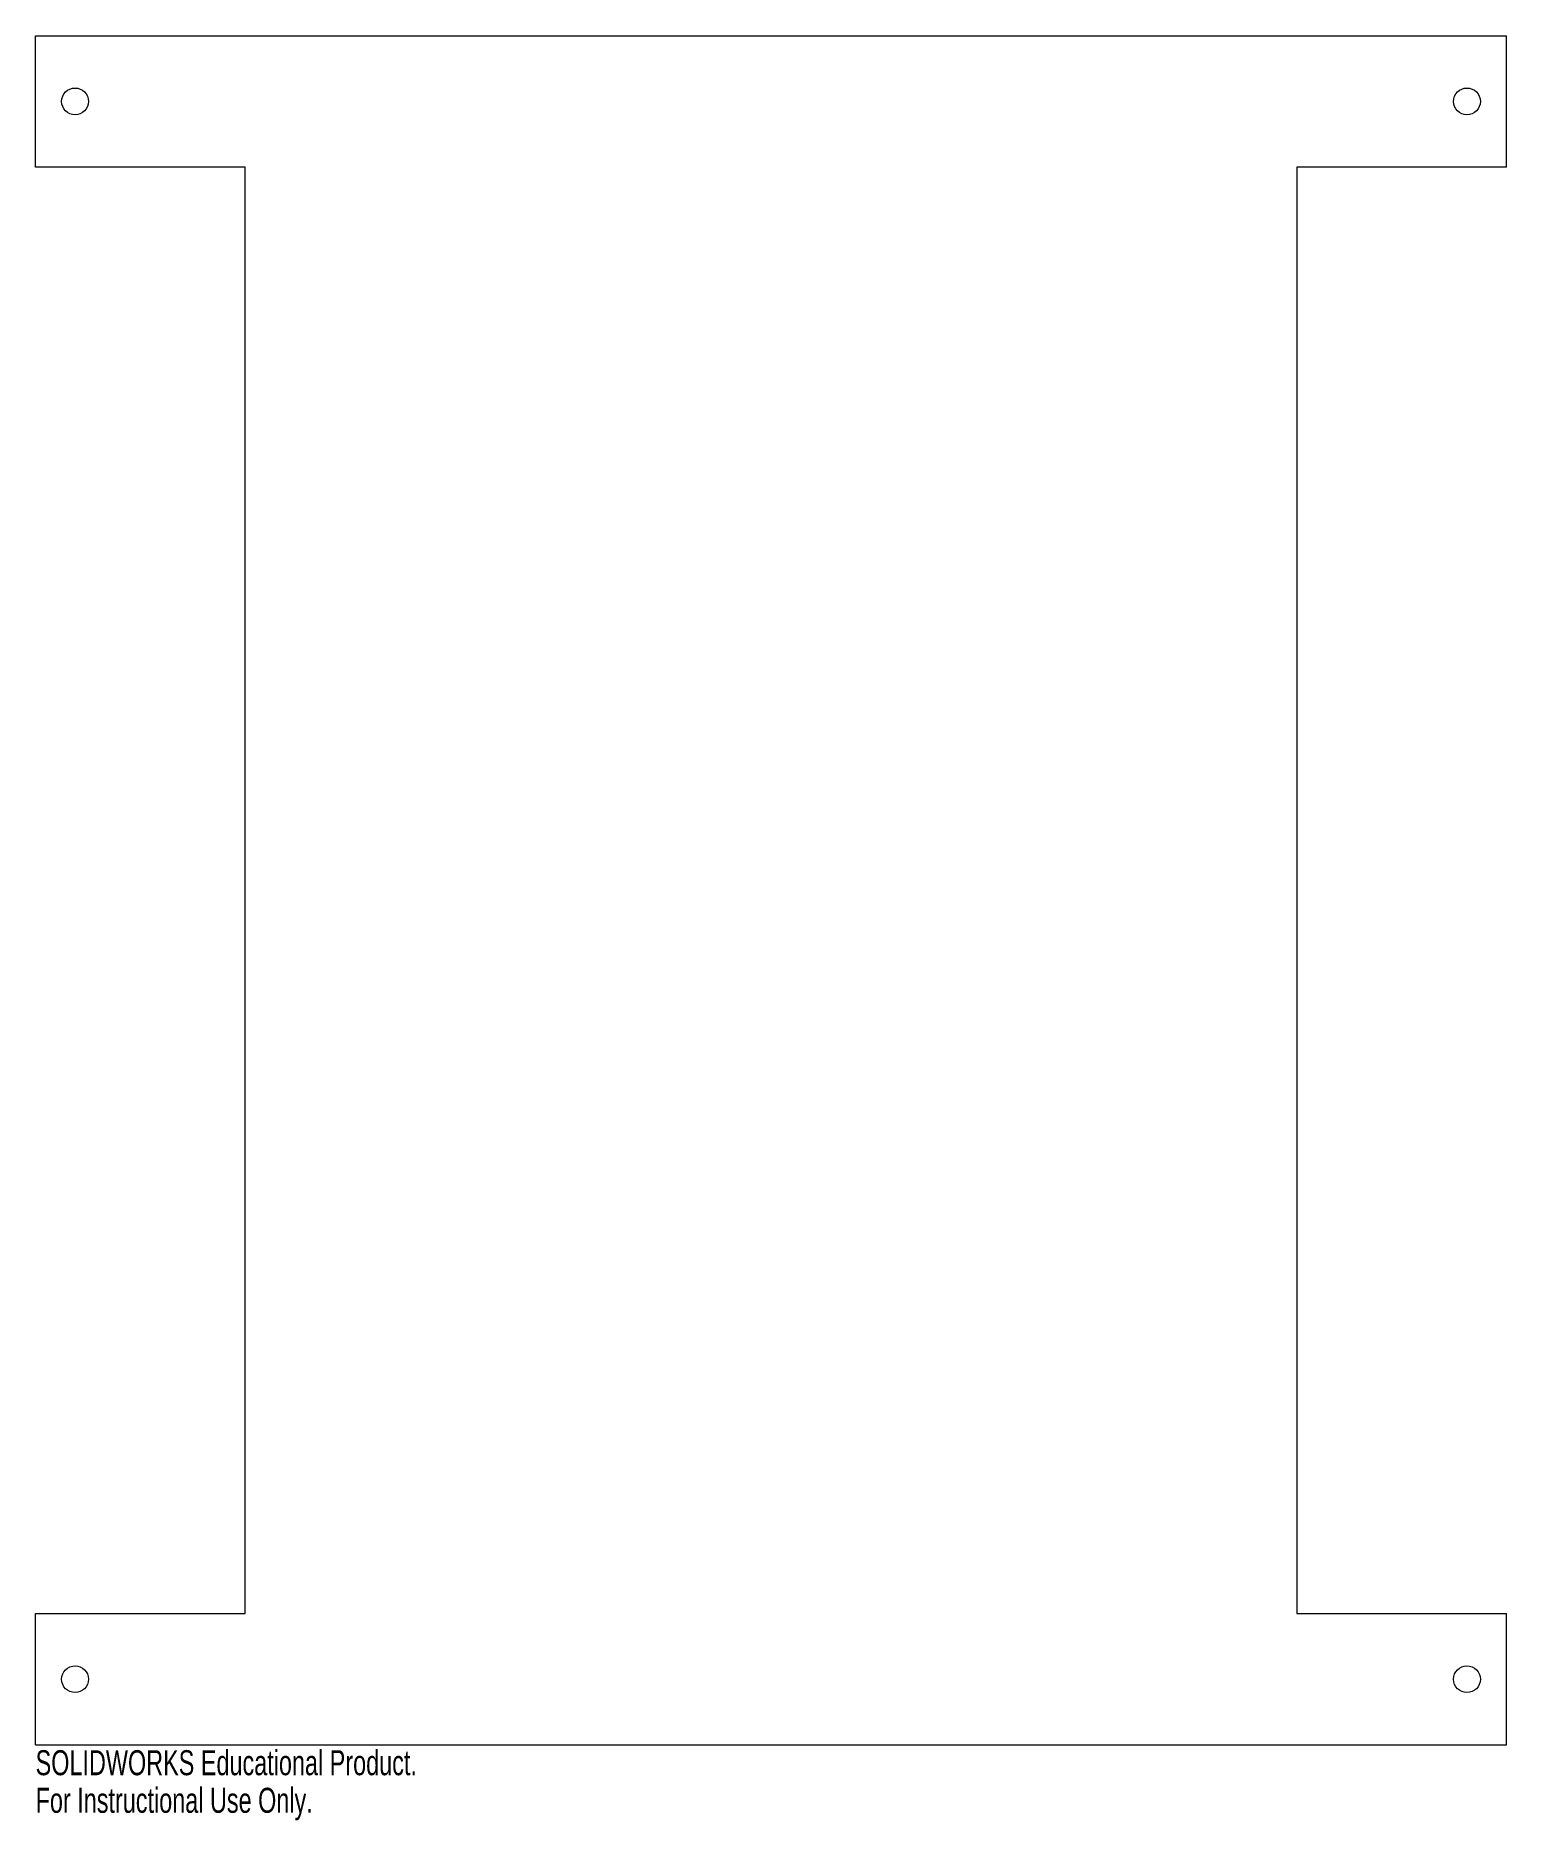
# Model space of a CAD drawing. Header units: inches. Extents: x -10.1 to 1.1, y -13.6 to 0.
import ezdxf

# ---------------------------------------------------------------- set-up
doc = ezdxf.new("R2010")
doc.units = ezdxf.units.IN
doc.header["$MEASUREMENT"] = 0
doc.styles.add('SLDTEXTSTYLE0', font='TXT', dxfattribs={"width": 0.7})

msp = doc.modelspace()

# ---------------------------------------------------------------- linework, layer by layer
at = {"color": 7, "linetype": 'Continuous', "lineweight": 15}
for p, q in [((-10.095, -1), (-10.095, 0)), ((-10.095, 0), (1.095, 0)), ((1.095, -1), (1.095, 0)), ((-8.5, -1), (-10.095, -1)), ((-8.5, -12), (-8.5, -1)), ((-0.5, -1), (-0.5, -12)), ((1.095, -1), (-0.5, -1)), ((-10.095, -13), (-10.095, -12)), ((-10.095, -12), (-8.5, -12)), ((-0.5, -12), (1.095, -12)), ((1.095, -13), (1.095, -12)), ((-10.095, -13), (1.095, -13))]:
    msp.add_line(p, q, dxfattribs=at)
for centre in [(-9.795, -0.5), (0.795, -0.5), (-9.795, -12.5), (0.795, -12.5)]:
    msp.add_circle(centre, 0.102, dxfattribs=at)

# ---------------------------------------------------------------- texts
at = {"color": 7, "linetype": 'Continuous', "char_height": 0.1903, "attachment_point": 1, "style": 'SLDTEXTSTYLE0'}
for s, insert in [('SOLIDWORKS Educational Product.', (-10.095, -13.04)), ('For Instructional Use Only.', (-10.095, -13.326))]:
    msp.add_mtext(s, dxfattribs=dict(at, insert=insert))

doc.saveas('drawing.dxf')
